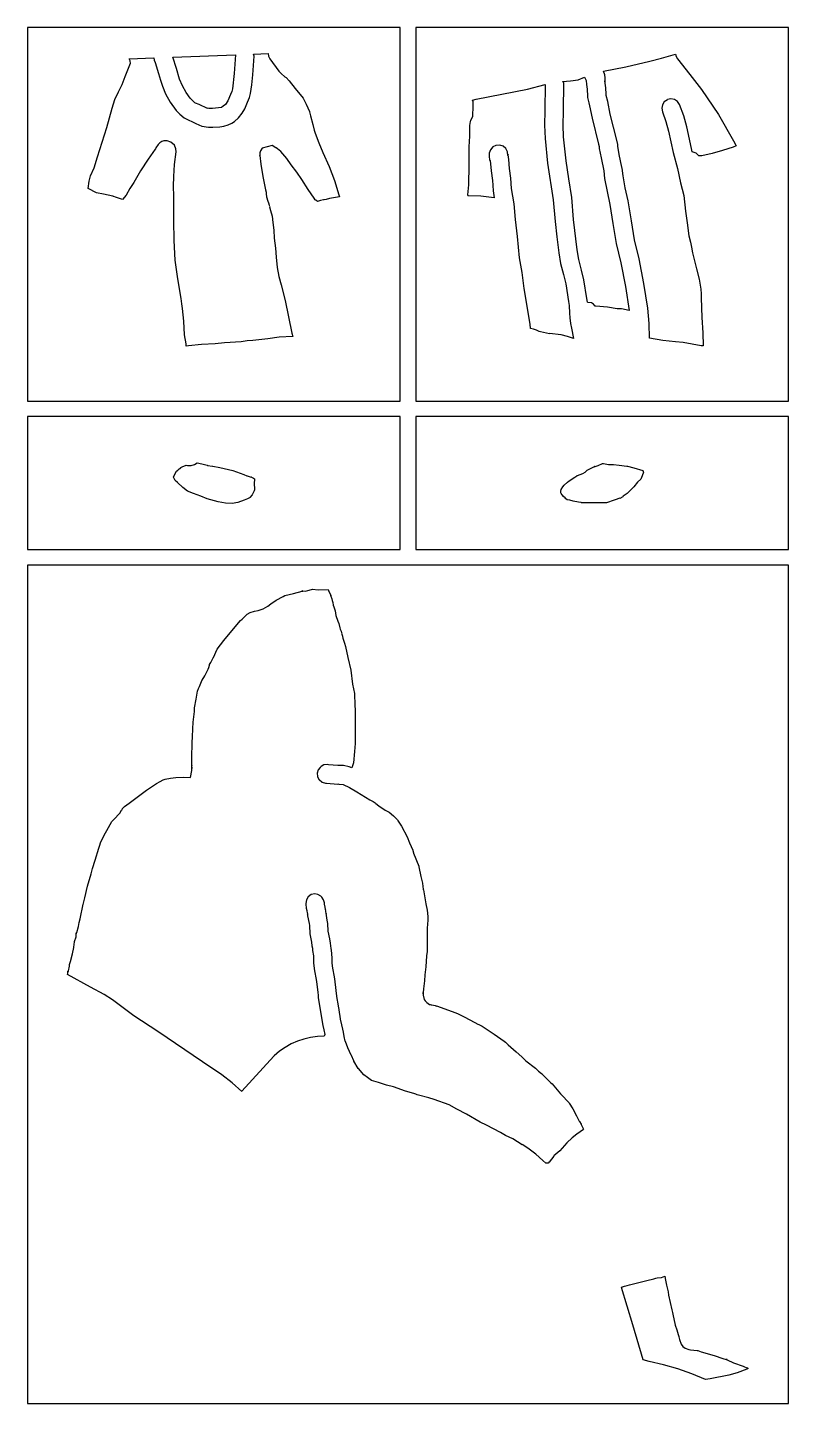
# Model space of a CAD drawing. Extents: x -186 to 210, y 0 to 2266.
# Drawn here: x 14 to 210, y 1911 to 2265.6 of the extents above; entities that cross this region are included whole.
import ezdxf

# ---------------------------------------------------------------- set-up
doc = ezdxf.new("R2010")
doc.units = 0

msp = doc.modelspace()

# ---------------------------------------------------------------- linework, layer by layer
at = {"layer": 'Calque_1'}
for p, q in [((110, 2265.55), (14.0001, 2265.55)), ((14.0001, 2265.55), (14.0001, 2169.29)), ((110, 2169.29), (110, 2265.55)), ((210, 2265.55), (114, 2265.55)), ((114, 2265.55), (114, 2169.29)), ((210, 2169.29), (210, 2265.55)), ((51.3952, 2257.91), (67.5865, 2258.5187)), ((67.5865, 2258.51), (67.2108, 2253.70049)), ((72.3683, 2258.21), (72.230899, 2258.692123)), ((72.2309, 2258.69), (75.94459, 2258.82925)), ((75.9446, 2258.83), (76.058306, 2258.130217)), ((177.330011, 2257.637605), (180.29829, 2258.48993)), ((180.298, 2258.49), (180.9244, 2258.695687)), ((180.925, 2258.69), (180.933996, 2258.690132)), ((180.934, 2258.69), (181.080891, 2258.045357)), ((39.1736, 2252.94), (40.5383, 2256.32531)), ((40.1647, 2257.48), (46.57049, 2257.720823)), ((40.426436, 2256.924444), (40.164701, 2257.48065)), ((40.5383, 2256.32), (40.426436, 2256.924444)), ((46.5704, 2257.72), (46.628122, 2257.118001)), ((46.628122, 2257.118001), (46.834499, 2256.54954)), ((46.8345, 2256.55), (47.770899, 2253.72793)), ((52.4127, 2254.97), (51.3952, 2257.9011)), ((53.1806, 2252.25), (52.412701, 2254.97798)), ((71.9921, 2253.36), (72.3683, 2258.21036)), ((76.058306, 2258.130217), (76.371502, 2257.49417)), ((76.3715, 2257.49), (78.7486, 2254.26902)), ((162.328, 2254.29), (168.06609, 2255.46152)), ((168.066, 2255.46), (174.32399, 2256.91674)), ((174.324, 2256.92), (177.330011, 2257.637605)), ((181.080891, 2258.045357), (181.3981, 2257.46525)), ((181.398, 2257.47), (184.559761, 2253.485359)), ((38.362612, 2250.845629), (39.1736, 2252.93549)), ((47.7709, 2253.73), (48.214512, 2252.014833)), ((48.214512, 2252.014833), (48.732598, 2250.42583)), ((53.941703, 2250.515965), (53.1806, 2252.24165)), ((67.2108, 2253.7), (66.792701, 2249.76586)), ((71.792424, 2250.762509), (71.992098, 2253.35141)), ((78.7486, 2254.27), (79.291199, 2253.737712)), ((79.2912, 2253.74), (79.350199, 2253.697587)), ((79.3502, 2253.7), (80.295801, 2252.834443)), ((80.2958, 2252.83), (80.583698, 2252.666699)), ((80.5837, 2252.67), (81.412599, 2251.85609)), ((81.4126, 2251.85), (82.9443, 2249.86047)), ((151.782, 2251.64), (153.8314, 2251.78483)), ((152.134, 2251.31), (151.782102, 2251.636575)), ((152.053662, 2244.031885), (152.133998, 2251.3137)), ((153.8314, 2251.78483), (155.8598, 2252.100454)), ((155.86, 2252.1), (157.4997, 2252.796065)), ((157.499, 2252.79), (157.496883, 2252.790026)), ((157.497, 2252.79), (157.926, 2251.934233)), ((157.926, 2251.94), (158.013, 2250.85791)), ((162.690974, 2253.344402), (162.3278, 2254.29328)), ((162.766, 2252.62), (162.690974, 2253.344402)), ((162.981, 2249.99), (162.7128, 2251.79144)), ((162.713, 2251.79), (162.751938, 2251.66262)), ((162.751938, 2251.66262), (162.770251, 2251.77775)), ((162.770251, 2251.77775), (162.766001, 2252.620447)), ((184.559761, 2253.485359), (187.56709, 2249.60331)), ((36.51012, 2246.982188), (37.4683, 2248.98701)), ((37.4683, 2248.99), (38.362612, 2250.845629)), ((48.7326, 2250.43), (49.57377, 2248.466421)), ((49.57377, 2248.466421), (50.708161, 2246.309767)), ((54.8445, 2248.832514), (53.941703, 2250.515965)), ((55.903522, 2247.338218), (54.8445, 2248.832514)), ((66.2635, 2248.27), (65.579601, 2246.644926)), ((66.6366, 2249.04), (66.263501, 2248.266941)), ((66.7927, 2249.77), (66.636599, 2249.043429)), ((66.6366, 2249.04), (66.659592, 2249.069501)), ((66.6596, 2249.07), (66.636608, 2249.040499)), ((71.1829, 2247.48), (71.433, 2248.56315)), ((71.433, 2248.56), (71.792424, 2250.762509)), ((82.9443, 2249.86), (84.9963, 2247.36091)), ((129.537, 2247.05), (142.8147, 2249.68652)), ((142.814, 2249.69), (147.3316, 2250.84808)), ((147.331, 2250.85), (147.211362, 2244.127612)), ((147.332, 2250.85), (147.33, 2250.85)), ((158.013, 2250.85), (158.186598, 2249.7007)), ((158.187, 2249.71), (158.160992, 2248.997901)), ((158.161, 2248.99), (158.204, 2248.565741)), ((158.204, 2248.57), (158.204, 2248.346242)), ((158.204, 2248.35), (158.276001, 2247.521114)), ((162.981, 2249.51), (162.981, 2249.987466)), ((163.043, 2248.93), (162.981, 2249.508273)), ((163.039, 2248.04), (163.037942, 2248.056404)), ((163.038, 2248.06), (163.050991, 2248.256876)), ((163.458, 2246.47), (163.039401, 2248.03787)), ((163.061, 2248.53), (163.043008, 2248.925843)), ((163.051, 2248.25), (163.061001, 2248.531119)), ((187.567, 2249.6), (191.93512, 2243.107683)), ((34.4369, 2239.8), (35.759363, 2244.749155)), ((35.759363, 2244.749155), (36.51012, 2246.982188)), ((50.708161, 2246.309767), (52.256869, 2244.175498)), ((52.256869, 2244.175498), (53.224434, 2243.184088)), ((57.1333, 2246.18), (55.903522, 2247.338218)), ((57.2894, 2246.08), (57.133301, 2246.183346)), ((58.2496, 2245.71), (57.289402, 2246.08465)), ((60.3755, 2244.71), (58.2496, 2245.709939)), ((60.391659, 2244.734552), (60.3755, 2244.710637)), ((60.687775, 2244.72173), (60.391659, 2244.734552)), ((61.6473, 2244.69), (60.687775, 2244.72173)), ((63.9903, 2244.96), (61.6473, 2244.689755)), ((64.014281, 2245.021002), (63.9903, 2244.958476)), ((64.361475, 2245.272314), (64.014281, 2245.021002)), ((65.0166, 2245.73), (64.361475, 2245.272314)), ((65.579601, 2246.644926), (65.0166, 2245.72699)), ((69.323542, 2243.444523), (69.954513, 2244.573817)), ((69.954513, 2244.573817), (70.6573, 2246.34918)), ((70.6573, 2246.35), (71.182899, 2247.4812)), ((84.9963, 2247.37), (85.811975, 2245.819685)), ((85.811975, 2245.819685), (86.5978, 2243.94852)), ((128.799, 2246.38), (128.644399, 2246.828018)), ((128.645, 2246.83), (129.536999, 2247.053255)), ((128.741, 2243.35), (128.799999, 2244.65741)), ((128.807746, 2245.901683), (128.798942, 2246.38013)), ((128.8, 2244.65), (128.807746, 2245.901683)), ((147.211362, 2244.127612), (147.160408, 2240.353742)), ((158.276, 2247.52), (158.548988, 2246.173067)), ((158.548988, 2246.173067), (158.7871, 2245.40902)), ((158.787, 2245.41), (159.405497, 2242.17815)), ((164.08, 2243.23), (163.457899, 2246.47371)), ((177.522999, 2245.639666), (177.354801, 2244.735129)), ((177.354801, 2244.735129), (177.5536, 2243.80308)), ((178.018097, 2246.415139), (177.522999, 2245.639666)), ((178.8, 2246.96), (178.018097, 2246.415139)), ((179.732154, 2247.165235), (178.8001, 2246.96645)), ((180.63669, 2246.997026), (179.732154, 2247.165235)), ((181.412156, 2246.501916), (180.63669, 2246.997026)), ((181.957, 2245.72), (181.412156, 2246.501916)), ((183.027875, 2242.814747), (181.9567, 2245.7116)), ((53.224434, 2243.184088), (54.34099, 2242.27907)), ((54.341, 2242.28), (55.6825, 2241.559646)), ((55.6825, 2241.56), (56.170899, 2241.380666)), ((56.1709, 2241.38), (57.324675, 2240.786289)), ((57.324675, 2240.786289), (58.9397, 2240.12789)), ((65.6638, 2240.46), (66.618573, 2240.892844)), ((66.618573, 2240.892844), (67.331912, 2241.354978)), ((67.331912, 2241.354978), (68.3629, 2242.29242)), ((68.3629, 2242.29), (69.323542, 2243.444523)), ((86.5978, 2243.94), (86.667798, 2243.786542)), ((86.6685, 2243.79), (86.658499, 2243.828206)), ((86.658499, 2243.828206), (86.6685, 2243.79)), ((86.6678, 2243.79), (86.858501, 2242.818478)), ((86.8585, 2242.82), (87.507998, 2240.54107)), ((87.508, 2240.54), (87.808802, 2239.11734)), ((127.939, 2240.27), (128.067198, 2241.37588)), ((128.067, 2241.38), (128.2205, 2241.587221)), ((128.22, 2241.59), (128.7155, 2242.6965)), ((128.7155, 2242.6965), (128.7409, 2243.34802)), ((151.986582, 2240.351717), (152.053662, 2244.031885)), ((159.406, 2242.17), (161.0953, 2235.46242)), ((165.767, 2236.53), (164.0797, 2243.22932)), ((177.553, 2243.8), (178.438734, 2241.378904)), ((178.438734, 2241.378904), (179.128325, 2238.816035)), ((183.8106, 2239.938302), (183.027875, 2242.814747)), ((191.93512, 2243.107683), (195.86419, 2236.314)), ((32.066, 2232.27), (34.4369, 2239.80752)), ((58.9397, 2240.12), (60.62545, 2239.84237)), ((60.62545, 2239.84237), (61.722, 2239.882299)), ((61.722, 2239.89), (63.532061, 2239.974174)), ((63.532061, 2239.974174), (64.568372, 2240.140749)), ((64.568372, 2240.140749), (65.66379, 2240.462584)), ((87.8088, 2239.12), (88.118299, 2238.311276)), ((88.1183, 2238.31), (89.021575, 2235.813555)), ((127.743, 2234.83), (127.8856, 2237.53991)), ((127.886, 2237.54), (127.939001, 2240.27317)), ((147.160408, 2240.353742), (147.302999, 2236.9175)), ((152.085, 2237.36), (151.986582, 2240.351717)), ((152.704, 2231.2), (152.084402, 2237.35362)), ((179.128325, 2238.816035), (180.312, 2233.3443)), ((185, 2234.38), (183.8106, 2239.938302)), ((46.9069, 2234.18), (45.0424, 2231.62408)), ((46.9299, 2234.21), (46.906908, 2234.181108)), ((47.049126, 2234.570838), (46.929903, 2234.20953)), ((47.6476, 2235.41), (47.049126, 2234.570838)), ((48.091847, 2235.879769), (47.6476, 2235.4102)), ((48.56045, 2236.196349), (48.091847, 2235.879769)), ((49.142753, 2236.357304), (48.56045, 2236.196349)), ((49.9281, 2236.36), (49.142753, 2236.357304)), ((50.947975, 2236.015003), (49.9281, 2236.35241)), ((51.8345, 2235.23), (50.947975, 2236.015003)), ((52.226716, 2234.305432), (51.834501, 2235.23053)), ((51.8432, 2230.26), (52.2716, 2233.55435)), ((52.2716, 2233.55), (52.226716, 2234.305432)), ((74.00091, 2233.746992), (73.870608, 2233.247274)), ((74.44111, 2234.481316), (74.00091, 2233.746992)), ((76.9914, 2235.18), (74.44111, 2234.481316)), ((77.9174, 2234.53), (76.991399, 2235.181139)), ((78.0476, 2234.52), (77.680039, 2234.757007)), ((77.680039, 2234.757007), (77.743801, 2234.691556)), ((77.7438, 2234.69), (77.917401, 2234.529292)), ((78.422488, 2234.326453), (78.0476, 2234.525879)), ((79.2605, 2233.62), (78.422488, 2234.326453)), ((80.771613, 2231.768512), (79.2605, 2233.61662)), ((89.021575, 2235.813555), (90.1053, 2233.35785)), ((127.777188, 2230.049781), (127.743, 2234.82865)), ((133.239329, 2234.079033), (132.9366, 2233.17538)), ((133.844078, 2234.772391), (133.239329, 2234.079033)), ((134.664687, 2235.188398), (133.844078, 2234.772391)), ((135.615, 2235.26), (134.664687, 2235.188398)), ((136.5189, 2234.955191), (135.6154, 2235.25787)), ((137.212188, 2234.350579), (136.5189, 2234.955191)), ((137.628233, 2233.530144), (137.212188, 2234.350579)), ((137.7, 2232.58), (137.628233, 2233.530144)), ((147.303, 2236.92), (147.943799, 2230.58242)), ((161.095, 2235.47), (161.227299, 2234.894823)), ((161.227, 2234.89), (161.280001, 2234.42235)), ((161.28, 2234.42), (161.712598, 2231.93591)), ((166.026, 2235.4), (165.7671, 2236.5281)), ((166.036, 2235.37), (166.025999, 2235.398416)), ((166.047, 2235.32), (166.035993, 2235.370086)), ((166.057, 2234.94), (166.046999, 2235.322402)), ((166.429, 2232.81), (166.057002, 2234.94114)), ((185.22, 2233.55), (185.000401, 2234.386638)), ((186.18383, 2233.196155), (185.2196, 2233.55159)), ((193.018, 2233.89), (190.319526, 2233.129409)), ((195.74, 2234.7), (193.0172, 2233.895403)), ((196.55, 2235.03), (195.740802, 2234.697208)), ((195.864, 2236.32), (196.549699, 2235.03066)), ((31.1436, 2229.37), (32.066, 2232.27113)), ((45.0424, 2231.62), (43.109613, 2228.58579)), ((51.6433, 2227.14), (51.8432, 2230.25454)), ((73.8456, 2232.97), (73.845071, 2232.949892)), ((73.8451, 2232.95), (73.870103, 2232.576382)), ((73.8556, 2233.12), (73.845599, 2233.026999)), ((73.8456, 2233.02), (73.8456, 2232.967798)), ((73.8706, 2233.25), (73.855598, 2233.116174)), ((73.8561, 2232.68), (73.8561, 2232.615891)), ((73.8561, 2232.61), (73.868112, 2232.549014)), ((73.8701, 2232.58), (73.856104, 2232.68025)), ((73.8681, 2232.55), (74.129598, 2230.30776)), ((74.1296, 2230.31), (74.619499, 2227.1908)), ((81.9213, 2230.13), (80.771613, 2231.768512)), ((83.341875, 2228.293127), (81.9213, 2230.13107)), ((90.1053, 2233.36), (91.654, 2229.76487)), ((127.7, 2224.99), (127.777188, 2230.049781)), ((132.937, 2233.17), (132.892382, 2232.192865)), ((132.892382, 2232.192865), (132.978825, 2231.556871)), ((132.978825, 2231.556871), (133.098606, 2231.26804)), ((133.098606, 2231.26804), (133.154, 2231.33239)), ((133.154, 2231.33), (133.411711, 2228.613701)), ((137.758963, 2232.815873), (137.7003, 2232.5804)), ((137.830225, 2232.7396), (137.758963, 2232.815873)), ((137.951, 2231.52), (137.830225, 2232.7396)), ((138.176264, 2229.263865), (137.951203, 2231.51678)), ((147.943, 2230.58), (149.4049, 2221.18318)), ((153.436062, 2226.591156), (152.7049, 2231.20715)), ((161.713, 2231.94), (162.400199, 2228.64666)), ((167.116, 2229.53), (166.429201, 2232.8099)), ((180.312, 2233.35), (181.4029, 2229.19158)), ((186.911, 2232.47), (186.18383, 2233.196155)), ((187.663, 2232.51), (186.910603, 2232.466608)), ((190.319526, 2233.129409), (187.66381, 2232.50816)), ((29.883851, 2225.946416), (30.240801, 2227.32009)), ((30.2408, 2227.32), (31.1436, 2229.36327)), ((43.109613, 2228.58579), (41.3578, 2225.64881)), ((51.613863, 2224.704778), (51.6433, 2227.14829)), ((74.6195, 2227.19), (75.322799, 2223.74836)), ((84.6276, 2226.43), (83.341875, 2228.293127)), ((86.278225, 2223.796605), (84.6276, 2226.42605)), ((91.654, 2229.76), (93.032187, 2226.13936)), ((133.411711, 2228.613701), (133.747798, 2226.17785)), ((138.516, 2226.73), (138.176264, 2229.263865)), ((138.665, 2224.11), (138.515698, 2226.73204)), ((154.173, 2221.77), (153.436062, 2226.591156)), ((162.4, 2228.65), (162.646501, 2226.61552)), ((162.646, 2226.61), (163.271235, 2223.280422)), ((167.15, 2229.32), (167.115998, 2229.525158)), ((167.383, 2227.36), (167.1494, 2229.32059)), ((167.972838, 2224.236474), (167.3838, 2227.36006)), ((181.403, 2229.19), (182.221001, 2225.53494)), ((29.6274, 2224.05), (29.883851, 2225.946416)), ((31.7249, 2223), (29.6274, 2224.04955)), ((33.528793, 2222.594252), (31.72491, 2222.999504)), ((40.3637, 2224.09), (39.364526, 2222.36386)), ((41.3579, 2225.65), (40.3637, 2224.09401)), ((51.6853, 2222.13), (51.613863, 2224.704778)), ((75.3228, 2223.75), (75.4675, 2223.124208)), ((75.4675, 2223.13), (75.441126, 2222.716036)), ((87.8279, 2221.6), (86.278225, 2223.796605)), ((93.032187, 2226.13936), (94.2027, 2222.45452)), ((127.453, 2222.4), (127.699999, 2224.99728)), ((133.748, 2226.18), (133.903001, 2223.50266)), ((133.903, 2223.5), (134.213099, 2221.68874)), ((139.376, 2220.1), (138.664401, 2224.10544)), ((163.271235, 2223.280422), (163.9798, 2219.96958)), ((168.686, 2220.9), (167.972838, 2224.236474)), ((182.221, 2225.54), (183.006999, 2222.28904)), ((35.95, 2222.09), (33.528793, 2222.594252)), ((36.147898, 2222.040777), (35.949998, 2222.096303)), ((36.134, 2222.04), (36.147898, 2222.040777)), ((36.2678, 2221.99), (36.134, 2222.034397)), ((36.6931, 2221.85), (36.267801, 2221.992637)), ((37.9359, 2221.43), (36.6931, 2221.84857)), ((38.4909, 2221.25), (37.9359, 2221.436028)), ((39.364526, 2222.36386), (38.4909, 2221.24057)), ((51.7263, 2215.84), (51.6853, 2222.12644)), ((75.441126, 2222.716036), (75.544502, 2221.9099)), ((75.5445, 2221.9), (75.854961, 2220.851462)), ((75.854961, 2220.851462), (76.060199, 2220.36936)), ((76.0602, 2220.37), (76.252499, 2219.743679)), ((76.2525, 2219.75), (76.2985, 2219.395512)), ((76.2985, 2219.39), (76.5414, 2218.397814)), ((88.1152, 2221.14), (87.8279, 2221.60302)), ((88.230587, 2221.096188), (88.1152, 2221.139077)), ((88.6615, 2220.69), (88.230587, 2221.096188)), ((89.501639, 2220.9833), (88.6615, 2220.687989)), ((90.2205, 2221.12), (89.501639, 2220.9833)), ((90.413335, 2221.133473), (90.220499, 2221.122063)), ((90.3937, 2221.13), (90.413335, 2221.133473)), ((90.8882, 2221.22), (90.393702, 2221.126496)), ((91.7807, 2221.48), (90.888201, 2221.228329)), ((94.3655, 2221.9), (91.7807, 2221.471614)), ((94.2027, 2222.46), (94.365498, 2221.908609)), ((127.453, 2222.23), (127.453, 2222.397428)), ((127.617, 2222.22), (127.453202, 2222.226085)), ((130.79988, 2222.092096), (127.61701, 2222.218663)), ((134.213, 2221.69), (130.79988, 2222.092096)), ((139.716, 2216.11), (139.376, 2220.1025)), ((149.405, 2221.18), (149.884602, 2215.54727)), ((154.659, 2216.07), (154.172702, 2221.76682)), ((163.98, 2219.97), (164.784461, 2215.059306)), ((169.534826, 2215.771794), (168.6855, 2220.9071)), ((183.007, 2222.28), (183.447798, 2218.20169)), ((51.800551, 2210.708273), (51.726301, 2215.8442)), ((76.5414, 2218.4), (76.993998, 2216.95771)), ((76.994, 2216.96), (77.212601, 2215.34874)), ((77.0104, 2216.93), (77.000399, 2216.960983)), ((77.000399, 2216.960983), (77.0004, 2216.96)), ((77.0004, 2216.96), (77.010401, 2216.929017)), ((140.203, 2211.72), (139.716202, 2216.11303)), ((155.557, 2208.24), (154.658802, 2216.07258)), ((170.348, 2210.87), (169.534826, 2215.771794)), ((183.448, 2218.21), (183.915201, 2215.19677)), ((77.2126, 2215.35), (77.437398, 2213.38113)), ((77.4374, 2213.38), (77.5234, 2211.24265)), ((149.885, 2215.55), (150.296685, 2211.581124)), ((164.784461, 2215.059306), (165.6466, 2209.9133)), ((183.915, 2215.19), (184.330999, 2211.91888)), ((52.011, 2205.65), (51.800551, 2210.708273)), ((77.5234, 2211.24), (77.893901, 2208.69392)), ((77.8939, 2208.7), (78.046987, 2206.363584)), ((140.685, 2206.24), (140.2033, 2211.71975)), ((150.296685, 2211.581124), (150.809998, 2207.51072)), ((165.647, 2209.91), (166.8221, 2204.88967)), ((171.507, 2205.92), (170.3479, 2210.86543)), ((184.331, 2211.92), (184.7346, 2210.21003)), ((184.735, 2210.21), (185.064099, 2208.96874)), ((185.064, 2208.97), (185.2893, 2207.47913)), ((52.698625, 2200.813202), (52.011, 2205.64721)), ((78.046987, 2206.363584), (78.303199, 2203.71219)), ((141.412, 2202.4), (140.684899, 2206.23645)), ((150.81, 2207.51), (151.321149, 2204.735998)), ((156.010125, 2205.756578), (155.5571, 2208.23914)), ((156.697, 2203.04), (156.010125, 2205.756578)), ((172.752289, 2199.579974), (171.5074, 2205.9165)), ((185.289, 2207.48), (186.287999, 2203.36296)), ((78.3032, 2203.71), (78.750126, 2201.4146)), ((141.961, 2198.28), (141.412202, 2202.40067)), ((151.321149, 2204.735998), (152.0378, 2201.87573)), ((152.038, 2201.88), (152.6292, 2199.52458)), ((157.329, 2200.5), (156.697001, 2203.03217)), ((166.822, 2204.89), (168.018375, 2198.799745)), ((186.288, 2203.36), (186.956236, 2200.674084)), ((53.5763, 2195.73), (52.698625, 2200.813202)), ((78.750126, 2201.4146), (79.308812, 2199.249143)), ((79.308812, 2199.249143), (80.3853, 2195.22474)), ((143.457, 2189.11), (141.961, 2198.2774)), ((152.629, 2199.52), (153.329698, 2194.93785)), ((158.067, 2195.72), (157.328501, 2200.50575)), ((168.018375, 2198.799745), (168.9965, 2192.6515)), ((173.761, 2193.23), (172.752289, 2199.579974)), ((186.956236, 2200.674084), (187.4486, 2198.1474)), ((187.449, 2198.15), (187.460494, 2197.893024)), ((53.707, 2194.39), (53.576301, 2195.72479)), ((80.3853, 2195.22), (82.118, 2186.81899)), ((153.33, 2194.94), (153.5543, 2193.89511)), ((158.271, 2194.75), (158.067401, 2195.722025)), ((159.295, 2194.61), (158.2713, 2194.743853)), ((159.806344, 2194.240553), (159.294501, 2194.610397)), ((187.460494, 2197.893024), (187.495998, 2197.180039)), ((187.496, 2197.18), (187.528001, 2195.91857)), ((187.528, 2195.92), (187.682998, 2190.83038)), ((53.9514, 2193.18), (53.706999, 2194.39594)), ((54.2946, 2189.93), (53.951401, 2193.18252)), ((153.554, 2193.89), (153.595388, 2191.945239)), ((153.595388, 2191.945239), (153.643171, 2190.715012)), ((160.204, 2193.75), (159.806344, 2194.240553)), ((160.421, 2193.74), (160.203899, 2193.753494)), ((163.357964, 2193.457964), (160.42111, 2193.738201)), ((165.874, 2193.1), (163.357964, 2193.457964)), ((165.875, 2193.1), (165.874, 2193.1)), ((167.016, 2193.03), (165.875, 2193.097204)), ((168.996, 2192.66), (167.0153, 2193.038274)), ((174.113787, 2189.284298), (173.7613, 2193.23598)), ((54.4021, 2186.41), (54.2946, 2189.92398)), ((143.535, 2187.98), (143.456998, 2189.11533)), ((144.321, 2187.79), (143.535003, 2187.976531)), ((145.064, 2187.57), (144.3204, 2187.794287)), ((145.626, 2187.32), (145.064301, 2187.571671)), ((153.643171, 2190.715012), (153.826901, 2189.32748)), ((153.827, 2189.33), (154.105997, 2188.08358)), ((154.106, 2188.08), (154.665702, 2185.41867)), ((174.183, 2185.53), (174.113787, 2189.284298)), ((187.683, 2190.83), (187.904702, 2186.92843)), ((54.864, 2184.08), (54.402099, 2186.41423)), ((54.886, 2183.42), (54.863987, 2184.079896)), ((58.8305, 2183.92), (55.4591, 2183.521591)), ((62.3114, 2184.03), (58.8305, 2183.915277)), ((64.7692, 2184.28), (62.3114, 2184.030392)), ((69.0459, 2184.56), (64.7692, 2184.281473)), ((70.5812, 2184.85), (69.0459, 2184.556472)), ((72.0147, 2184.95), (70.5812, 2184.850305)), ((75.9153, 2185.36), (72.01471, 2184.950214)), ((78.8453, 2185.75), (75.9153, 2185.359846)), ((82.3314, 2185.94), (78.8453, 2185.757067)), ((82.118, 2186.82), (82.331399, 2185.935287)), ((145.795, 2187.22), (145.626, 2187.318187)), ((146.147, 2187.15), (145.795599, 2187.218712)), ((148.465, 2186.67), (146.1463, 2187.151091)), ((151.439, 2186.34), (148.46551, 2186.672792)), ((153.116, 2185.963864), (151.4383, 2186.332626)), ((154.665, 2185.42), (153.116, 2185.963864)), ((177.617901, 2184.942455), (174.18261, 2185.52634)), ((180.917, 2184.53), (177.617901, 2184.942455)), ((182.896, 2184.38), (180.9168, 2184.533987)), ((187.534, 2183.58), (182.89651, 2184.380469)), ((187.905, 2186.93), (188.007899, 2183.55297)), ((55.4591, 2183.52), (54.886003, 2183.418188)), ((188.008, 2183.55), (187.5341, 2183.576194)), ((14.0001, 2169.29), (110, 2169.29)), ((114, 2169.29), (210, 2169.29)), ((110, 2165.29), (14.0001, 2165.29)), ((14.0001, 2165.29), (14.0001, 2131.04)), ((110, 2131.04), (110, 2165.29)), ((210, 2165.29), (114, 2165.29)), ((114, 2165.29), (114, 2131.04)), ((210, 2131.04), (210, 2165.29)), ((53.0935, 2151.85), (53.4521, 2152.124399)), ((53.4521, 2152.13), (53.4941, 2152.15839)), ((53.4941, 2152.15), (53.97, 2152.445592)), ((53.97, 2152.45), (54.7106, 2152.740935)), ((54.7106, 2152.74), (54.890099, 2152.814635)), ((54.890099, 2152.814635), (54.846998, 2152.799399)), ((54.847, 2152.8), (55.210302, 2152.703904)), ((55.2103, 2152.7), (56.120862, 2152.667063)), ((56.120862, 2152.667063), (56.9781, 2152.975934)), ((56.9781, 2152.98), (57.702097, 2153.420822)), ((57.6909, 2153.42), (58.8697, 2153.137822)), ((57.7021, 2153.42), (57.6909, 2153.42)), ((58.8697, 2153.14), (60.2629, 2152.764848)), ((60.2629, 2152.76), (60.316899, 2152.745713)), ((60.3169, 2152.75), (60.369901, 2152.741004)), ((60.3699, 2152.74), (61.6819, 2152.506426)), ((61.6819, 2152.51), (61.7279, 2152.502063)), ((61.7279, 2152.5), (63.5542, 2152.187369)), ((63.5542, 2152.18), (66.85989, 2151.460149)), ((158.872, 2151.84), (160.0719, 2152.449282)), ((160.039, 2152.43), (159.990999, 2152.401584)), ((159.991, 2152.4), (160.9687, 2152.670801)), ((160.084, 2152.45), (160.039, 2152.423118)), ((160.072, 2152.45), (160.083986, 2152.456085)), ((160.968, 2152.67), (162.0734, 2153.198134)), ((162.074, 2153.2), (162.327201, 2153.241301)), ((162.074, 2153.2), (162.074, 2153.2)), ((162.327, 2153.24), (163.608, 2152.995578)), ((162.327, 2153.24), (162.328, 2153.24)), ((162.33, 2153.24), (162.327, 2153.24)), ((162.328, 2153.24), (162.328, 2153.24)), ((162.328, 2153.24), (162.33, 2153.24)), ((163.608, 2152.99), (164.8235, 2152.986031)), ((164.824, 2152.99), (164.964999, 2152.97095)), ((164.965, 2152.97), (166.4115, 2152.765901)), ((166.411, 2152.77), (168.3685, 2152.561218)), ((168.369, 2152.56), (168.536899, 2152.541479)), ((168.537, 2152.54), (168.537, 2152.54)), ((168.537, 2152.54), (168.548007, 2152.537354)), ((168.548, 2152.54), (170.199713, 2152.085595)), ((170.199713, 2152.085595), (172.4506, 2151.44031)), ((51.5767, 2149.66), (51.64076, 2149.729575)), ((52.0501, 2148.83), (51.576703, 2149.660949)), ((51.64076, 2149.729575), (51.975199, 2150.47854)), ((51.9752, 2150.48), (52.346198, 2151.248958)), ((52.633, 2148.31), (52.0501, 2148.832446)), ((52.3462, 2151.25), (52.675399, 2151.523394)), ((52.6754, 2151.52), (53.093499, 2151.846575)), ((66.8599, 2151.46), (69.7321, 2150.41045)), ((69.7321, 2150.42), (70.499499, 2150.079958)), ((70.4995, 2150.08), (70.532499, 2150.068623)), ((70.5325, 2150.06), (71.319499, 2149.787162)), ((71.3195, 2149.79), (71.338497, 2149.783121)), ((71.3385, 2149.78), (71.754001, 2149.670965)), ((71.754, 2149.68), (71.710488, 2149.685113)), ((71.710488, 2149.685113), (71.993299, 2149.565806)), ((71.9933, 2149.56), (72.004307, 2149.554973)), ((72.0043, 2149.56), (72.189799, 2149.480387)), ((72.1898, 2149.48), (72.4229, 2149.300692)), ((72.4229, 2149.24), (72.370902, 2147.96254)), ((72.4229, 2149.3), (72.4229, 2149.24)), ((152.267, 2147.63), (153.060699, 2148.433565)), ((153.061, 2148.43), (153.531299, 2148.723026)), ((153.531, 2148.72), (154.9722, 2149.682209)), ((154.972, 2149.68), (155.4733, 2150.048961)), ((155.473, 2150.05), (155.604699, 2150.147102)), ((155.605, 2150.15), (155.622013, 2150.167463)), ((155.622, 2150.17), (157.0028, 2150.669189)), ((157.003, 2150.67), (157.616401, 2151.018324)), ((157.616, 2151.02), (157.617, 2151.02)), ((157.617, 2151.02), (157.995198, 2151.299056)), ((157.995, 2151.29), (158.141301, 2151.480182)), ((158.141, 2151.48), (158.871199, 2151.832927)), ((158.871, 2151.84), (158.872, 2151.84)), ((171.137, 2148.37), (170.206901, 2147.20676)), ((171.931, 2149.17), (171.137203, 2148.375219)), ((172.135, 2149.62), (171.930898, 2149.172511)), ((172.587, 2150.75), (172.134301, 2149.61515)), ((172.451, 2151.44), (172.539998, 2151.175417)), ((172.54, 2151.17), (172.6646, 2150.922483)), ((172.664, 2150.92), (172.587001, 2150.747413)), ((54.030038, 2147.019532), (52.633, 2148.30829)), ((55.2251, 2146.08), (54.030038, 2147.019532)), ((56.7118, 2145.49), (55.2251, 2146.086344)), ((58.6011, 2144.78), (56.7118, 2145.48178)), ((71.871638, 2145.134143), (71.2324, 2144.42819)), ((72.3719, 2146.21), (71.871638, 2145.134143)), ((72.3709, 2147.97), (72.3709, 2147.91)), ((72.3709, 2147.91), (72.421898, 2146.76488)), ((72.4439, 2146.43), (72.371902, 2146.207274)), ((72.4219, 2146.77), (72.431901, 2146.755977)), ((72.4319, 2146.75), (72.443886, 2146.456445)), ((72.4439, 2146.46), (72.4439, 2146.43)), ((151.334, 2146.27), (151.433999, 2146.422955)), ((151.334, 2145.67), (151.334, 2146.270498)), ((151.455, 2145.53), (151.334101, 2145.671578)), ((151.434, 2146.42), (151.444001, 2146.425027)), ((151.444, 2146.43), (151.475999, 2146.482176)), ((151.739, 2145.17), (151.455798, 2145.529674)), ((151.476, 2146.48), (151.488991, 2146.500108)), ((151.489, 2146.5), (151.852299, 2147.188842)), ((152.092, 2144.72), (151.738501, 2145.170611)), ((151.853, 2147.19), (151.864986, 2147.227703)), ((151.865, 2147.23), (152.2671, 2147.626874)), ((167.939699, 2145.143199), (167.442784, 2144.777883)), ((168.43204, 2145.48884), (167.939699, 2145.143199)), ((168.538, 2145.54), (168.43204, 2145.48884)), ((169.352, 2146.36), (168.5376, 2145.538337)), ((170.207, 2147.21), (169.352701, 2146.361482)), ((60.2718, 2144.15), (58.6011, 2144.779919)), ((63.1368, 2143.36), (60.27181, 2144.150653)), ((65.013675, 2143.037198), (63.1368, 2143.362675)), ((66.6828, 2142.91), (65.013675, 2143.037198)), ((68.155375, 2143.147901), (66.6828, 2142.906323)), ((69.8201, 2143.76), (68.155375, 2143.147901)), ((70.6815, 2144.15), (69.820102, 2143.764503)), ((71.161214, 2144.410556), (70.681501, 2144.153008)), ((71.280549, 2144.475314), (71.161214, 2144.410556)), ((71.2324, 2144.43), (71.280549, 2144.475314)), ((152.526424, 2144.262126), (152.0922, 2144.717884)), ((152.991825, 2143.854006), (152.4244, 2144.296048)), ((152.425, 2144.29), (152.60264, 2144.17388)), ((152.60264, 2144.17388), (152.526424, 2144.262126)), ((153.707, 2143.74), (152.991825, 2143.854006)), ((154.527, 2143.53), (153.707401, 2143.737724)), ((155.923, 2143.3), (154.5267, 2143.532568)), ((156.599663, 2143.136752), (155.923401, 2143.294628)), ((156.682, 2143.09), (156.599663, 2143.136752)), ((157.316, 2143.11), (156.6824, 2143.091479)), ((158.944, 2143.11), (157.316, 2143.11)), ((162.203, 2143.11), (158.944, 2143.11)), ((163.112, 2143.1), (162.203501, 2143.112435)), ((163.639, 2143.25), (163.1119, 2143.097547)), ((163.899, 2143.32), (163.6391, 2143.247584)), ((164.307, 2143.49), (163.899201, 2143.317413)), ((165.318, 2143.89), (164.3067, 2143.49675)), ((166.559, 2144.25), (165.3183, 2143.891384)), ((167.323, 2144.67), (166.558702, 2144.246747)), ((167.442784, 2144.777883), (167.3231, 2144.667696)), ((14.0001, 2131.04), (110, 2131.04)), ((114, 2131.04), (210, 2131.04)), ((110, 2127.04), (14.0001, 2127.04)), ((14.0001, 2127.04), (14.0001, 1911.04)), ((210, 2127.04), (110, 2127.04)), ((210, 1911.04), (210, 2127.04)), ((82.4738, 2119.76), (84.7269, 2120.331526)), ((84.735975, 2120.378795), (84.6649, 2120.381696)), ((84.6649, 2120.38), (85.536698, 2120.36439)), ((84.7269, 2120.33), (84.9497, 2120.357913)), ((84.9497, 2120.36), (84.735975, 2120.378795)), ((85.5367, 2120.36), (86.2271, 2120.489196)), ((86.2271, 2120.49), (87.145399, 2120.747333)), ((87.1454, 2120.75), (87.419299, 2120.852843)), ((87.4157, 2120.85), (88.8786, 2120.63709)), ((87.4193, 2120.85), (87.415702, 2120.849894)), ((87.4162, 2120.86), (87.426201, 2120.857354)), ((87.4162, 2120.85), (87.4162, 2120.86)), ((87.426201, 2120.857354), (87.4162, 2120.854708)), ((87.4162, 2120.854708), (87.4162, 2120.85)), ((88.8786, 2120.64), (91.4454, 2120.723211)), ((91.4454, 2120.72), (91.638199, 2120.247137)), ((91.6382, 2120.25), (91.921299, 2119.628336)), ((74.716774, 2115.818554), (75.9166, 2116.44796)), ((75.9166, 2116.45), (76.699999, 2117.057721)), ((76.7, 2117.06), (78.055, 2117.9726)), ((78.055, 2117.97), (79.8807, 2118.950306)), ((79.8807, 2118.95), (80.3184, 2119.224399)), ((80.2468, 2119.2), (80.3148, 2119.225665)), ((80.3148, 2119.22), (80.2468, 2119.194335)), ((80.3184, 2119.22), (82.4738, 2119.752791)), ((91.9213, 2119.63), (92.088299, 2119.229527)), ((92.0883, 2119.23), (92.041587, 2119.268149)), ((92.041587, 2119.268149), (92.107139, 2119.07843)), ((92.107139, 2119.07843), (92.364702, 2118.356135)), ((92.3647, 2118.35), (92.472697, 2117.916957)), ((92.4727, 2117.92), (92.6154, 2117.418218)), ((92.6154, 2117.42), (92.753901, 2116.68311)), ((92.7539, 2116.68), (92.8701, 2116.267092)), ((68.8767, 2112.78), (69.282401, 2113.14277)), ((69.2824, 2113.14), (70.5826, 2114.42466)), ((70.5826, 2114.43), (71.324987, 2114.818788)), ((71.324987, 2114.818788), (72.4372, 2115.176203)), ((72.4372, 2115.17), (73.4382, 2115.370527)), ((73.4382, 2115.37), (74.716774, 2115.818554)), ((92.8701, 2116.27), (92.973999, 2116.053492)), ((92.974, 2116.05), (93.1978, 2115.256754)), ((93.1978, 2115.26), (93.4484, 2114.09986)), ((93.4484, 2114.1), (93.891299, 2112.63241)), ((64.5798, 2107.63), (66.1772, 2109.61334)), ((66.1772, 2109.62), (68.8767, 2112.78208)), ((93.8913, 2112.63), (94.176999, 2111.96079)), ((94.177, 2111.96), (94.4013, 2110.86394)), ((94.4013, 2110.87), (94.511901, 2110.548055)), ((94.5119, 2110.54), (94.784698, 2109.982418)), ((94.7847, 2109.99), (94.8917, 2109.553835)), ((94.8917, 2109.55), (95.146499, 2108.73146)), ((62.8606, 2105.37), (64.5798, 2107.63599)), ((95.1465, 2108.73), (95.135926, 2108.69272)), ((95.135926, 2108.69272), (95.250902, 2108.173952)), ((95.2509, 2108.18), (95.685999, 2106.94702)), ((95.686, 2106.94), (95.9294, 2106.060473)), ((95.9294, 2106.06), (96.529898, 2103.22399)), ((61.2193, 2101.92), (61.904599, 2103.28893)), ((61.9046, 2103.28), (62.860599, 2105.36153)), ((96.5299, 2103.23), (97.298799, 2100.00849)), ((59.673275, 2098.549939), (60.5553, 2100.26154)), ((60.5553, 2100.27), (60.7175, 2100.691163)), ((60.7175, 2100.69), (60.874099, 2101.25171)), ((60.8741, 2101.4), (61.219301, 2101.911069)), ((60.8741, 2101.25), (60.8741, 2101.4)), ((97.2988, 2100.01), (97.7473, 2096.36167)), ((57.7808, 2094.59), (57.999901, 2095.237488)), ((57.9999, 2095.24), (58.048237, 2095.292996)), ((58.048237, 2095.292996), (58.299598, 2095.792952)), ((58.2996, 2095.79), (58.965698, 2097.44208)), ((58.9657, 2097.44), (59.673275, 2098.549939)), ((97.7473, 2096.36), (98.1866, 2093.92605)), ((57.0434, 2090.23), (57.451099, 2092.53269)), ((57.4511, 2092.53), (57.7808, 2094.59396)), ((98.1866, 2093.92), (98.292499, 2090.98424)), ((56.6559, 2086.62), (56.992399, 2089.36608)), ((56.9924, 2089.37), (57.043401, 2090.230424)), ((98.2925, 2090.99), (98.396899, 2089.65058)), ((98.3969, 2089.65), (98.381898, 2085.16034)), ((56.5252, 2082.85), (56.655899, 2086.62237)), ((98.3819, 2085.16), (98.358908, 2081.08481)), ((56.3326, 2077.44), (56.382601, 2081.24804)), ((56.3826, 2081.25), (56.5252, 2082.85094)), ((98.3589, 2081.08), (98.182701, 2079.00157)), ((56.3146, 2075.47), (56.332592, 2077.44146)), ((98.1827, 2079.01), (97.925898, 2076.08099)), ((55.9661, 2072.34), (56.2886, 2074.12231)), ((56.3116, 2074.77), (56.283599, 2074.96894)), ((56.2836, 2074.97), (56.304608, 2074.973969)), ((56.2886, 2074.13), (56.324599, 2074.384238)), ((56.3046, 2074.98), (56.314601, 2074.90462)), ((56.3216, 2074.66), (56.311599, 2074.610391)), ((56.3116, 2074.61), (56.3116, 2074.77)), ((56.3225, 2074.82), (56.312499, 2074.7497)), ((56.3125, 2074.75), (56.322501, 2074.679198)), ((56.3246, 2075.36), (56.314599, 2075.46541)), ((56.3146, 2074.9), (56.324601, 2075.379028)), ((56.3216, 2074.69), (56.3216, 2074.654308)), ((56.3346, 2074.6), (56.321609, 2074.693504)), ((56.3225, 2074.72), (56.3225, 2074.835782)), ((56.3225, 2074.83), (56.3225, 2074.83)), ((56.3225, 2074.83), (56.3225, 2074.82)), ((56.3225, 2074.68), (56.3225, 2074.74)), ((56.3225, 2074.74), (56.3225, 2074.71)), ((56.3225, 2074.71), (56.3225, 2074.72)), ((56.3246, 2075.38), (56.3246, 2075.36)), ((56.3246, 2074.38), (56.340101, 2074.589593)), ((56.3346, 2074.57), (56.3346, 2074.6)), ((56.340101, 2074.589593), (56.334601, 2074.568621)), ((88.836134, 2074.262766), (88.586903, 2073.47411)), ((89.3383, 2074.92), (88.836134, 2074.262766)), ((89.6241, 2075.16), (89.3383, 2074.919203)), ((90.359101, 2075.546477), (89.6241, 2075.15925)), ((91.1821, 2075.66), (90.359101, 2075.546477)), ((91.5619, 2075.62), (91.182102, 2075.654105)), ((93.937, 2075.45), (91.5619, 2075.625683)), ((94.2527, 2075.43), (93.937002, 2075.446933)), ((95.3902, 2075.394217), (94.2527, 2075.429513)), ((96.8727, 2075.09), (95.3902, 2075.394217)), ((97.5223, 2074.83), (96.872701, 2075.093551)), ((97.9259, 2076.08), (97.522302, 2074.83045)), ((44.6593, 2069.06), (47.1966, 2070.76013)), ((47.1966, 2070.76), (48.184412, 2071.297898)), ((48.184412, 2071.297898), (48.9242, 2071.702603)), ((48.9242, 2071.7), (49.479697, 2071.857586)), ((49.4797, 2071.86), (50.822912, 2072.164737)), ((50.822912, 2072.164737), (52.2253, 2072.324079)), ((52.2253, 2072.32), (54.229007, 2072.387158)), ((54.229007, 2072.387158), (55.96609, 2072.341167)), ((88.5869, 2073.47), (88.5869, 2073.47)), ((88.5869, 2073.47), (88.5869, 2073.47)), ((88.5869, 2073.47), (88.5869, 2073.47)), ((88.5869, 2073.47), (88.5869, 2073.47)), ((88.5869, 2073.47), (88.5869, 2073.47)), ((88.5869, 2073.47), (88.5869, 2073.47)), ((88.5869, 2073.47), (88.5869, 2073.47)), ((88.5869, 2073.47), (88.5869, 2073.47)), ((88.5869, 2073.47), (88.5869, 2073.47)), ((88.5869, 2073.47), (88.5869, 2073.47)), ((88.5869, 2073.47), (88.5869, 2073.47)), ((88.5869, 2073.47), (88.5869, 2073.47)), ((88.5869, 2073.47), (88.5869, 2073.47)), ((88.5869, 2073.47), (88.5869, 2073.47)), ((88.5869, 2073.47), (88.5869, 2073.47)), ((88.5869, 2073.47), (88.5869, 2073.47)), ((88.5869, 2073.47), (88.5869, 2073.47)), ((88.5869, 2073.47), (88.5869, 2073.47)), ((88.5869, 2073.47), (88.5869, 2073.47)), ((88.5869, 2073.47), (88.5869, 2073.47)), ((88.5869, 2073.46), (88.688198, 2072.552031)), ((88.6882, 2072.55), (88.703202, 2072.508699)), ((88.7032, 2072.51), (89.125898, 2071.743133)), ((89.1259, 2071.74), (89.174901, 2071.685205)), ((89.1749, 2071.69), (89.8359, 2071.161866)), ((89.8359, 2071.16), (89.924898, 2071.114492)), ((89.9249, 2071.11), (90.7238, 2070.879522)), ((90.7238, 2070.88), (90.773798, 2070.865448)), ((90.7738, 2070.87), (91.019801, 2070.853067)), ((91.0198, 2070.85), (93.9276, 2070.642779)), ((93.9276, 2070.65), (94.202499, 2070.630421)), ((94.2025, 2070.63), (95.3301, 2070.544698)), ((95.3301, 2070.54), (96.948299, 2069.765279)), ((40.146, 2065.75), (44.65939, 2069.06144)), ((96.948299, 2069.765279), (98.8524, 2068.63468)), ((98.8524, 2068.64), (102.20979, 2066.60964)), ((37.7503, 2063.17), (38.224099, 2063.871753)), ((38.2241, 2063.87), (38.351499, 2063.99697)), ((38.351499, 2063.99697), (38.503198, 2064.302038)), ((38.5032, 2064.31), (38.973401, 2064.845357)), ((38.9734, 2064.84), (40.146, 2065.744318)), ((102.21, 2066.6), (103.0006, 2066.108564)), ((103, 2066.11), (103.562099, 2065.752366)), ((103.562099, 2065.752366), (103.746198, 2065.638196)), ((103.747, 2065.64), (104.514899, 2065.060722)), ((104.514, 2065.06), (106.1511, 2063.93602)), ((106.152, 2063.94), (107.112201, 2063.371041)), ((107.112, 2063.37), (108.289074, 2062.413658)), ((34.8497, 2059.44), (35.6915, 2060.97376)), ((35.6915, 2060.97), (36.251098, 2061.484191)), ((36.2511, 2061.48), (37.7503, 2063.16878)), ((108.289074, 2062.413658), (109.2902, 2061.37322)), ((109.29, 2061.37), (110.307, 2059.74427)), ((110.307, 2059.75), (111.7937, 2057.02149)), ((32.81, 2055.52), (33.664287, 2057.333025)), ((33.664287, 2057.333025), (34.8497, 2059.43654)), ((111.794, 2057.02), (112.424398, 2055.47695)), ((31.4488, 2051.03), (32.3459, 2054.08202)), ((32.3459, 2054.08), (32.643098, 2054.885629)), ((32.6431, 2054.89), (32.810002, 2055.523041)), ((112.424, 2055.48), (113.245199, 2053.56537)), ((113.245, 2053.56), (113.242026, 2053.484825)), ((113.242026, 2053.484825), (113.4072, 2052.889785)), ((113.407, 2052.89), (113.433008, 2052.825389)), ((113.433, 2052.83), (114.7575, 2049.50255)), ((30.777, 2048.89), (31.448797, 2051.0263)), ((114.758, 2049.5), (114.826, 2049.329476)), ((114.826, 2049.33), (115.333999, 2046.79839)), ((29.4149, 2044.3), (30.4179, 2047.48791)), ((30.4179, 2047.48), (30.777, 2048.88922)), ((115.334, 2046.8), (115.7619, 2045.07762)), ((28.7291, 2041.32), (29.414899, 2044.29706)), ((87.081195, 2042.137765), (86.3201, 2041.592949)), ((87.9928, 2042.35), (87.081195, 2042.137765)), ((88.803925, 2042.190198), (87.9928, 2042.344648)), ((89.5147, 2041.77), (88.803925, 2042.190198)), ((115.762, 2045.07), (115.769625, 2044.950035)), ((115.769625, 2044.950035), (115.831998, 2044.417856)), ((115.832, 2044.42), (115.9405, 2043.420061)), ((115.94, 2043.42), (115.952991, 2043.351288)), ((115.953, 2043.35), (116.632999, 2039.81067)), ((27.5395, 2035.9), (28.315199, 2039.64811)), ((28.3152, 2039.64), (28.729098, 2041.31431)), ((85.6839, 2039.86), (85.6624, 2039.588148)), ((85.6624, 2039.588148), (85.763899, 2038.73087)), ((85.6839, 2039.88), (85.6839, 2039.87)), ((85.6839, 2039.87), (85.6839, 2039.86)), ((85.8322, 2040.78), (85.683901, 2039.881344)), ((85.7639, 2038.73), (85.7639, 2038.705129)), ((85.7639, 2038.71), (85.7639, 2038.69)), ((85.7639, 2038.69), (85.9339, 2038.084872)), ((85.8322, 2040.8), (85.8322, 2040.78)), ((86.3201, 2041.58), (85.832201, 2040.796067)), ((86.3201, 2041.59), (86.3201, 2041.58)), ((89.7968, 2041.51), (89.514699, 2041.774583)), ((90.262323, 2040.819476), (89.796803, 2041.50156)), ((90.4691, 2040.02), (90.262323, 2040.819476)), ((90.4691, 2039.95), (90.4691, 2040.021305)), ((90.5341, 2039.65), (90.4691, 2039.950751)), ((90.6881, 2038.91), (90.534099, 2039.64898)), ((90.7501, 2038.42), (90.6881, 2038.910934)), ((90.6881, 2038.91), (90.6881, 2038.91)), ((90.7395, 2038.42), (90.691499, 2038.596741)), ((90.6915, 2038.6), (90.739501, 2038.423259)), ((116.633, 2039.81), (116.957036, 2038.108448)), ((27.1018, 2033.9), (27.292998, 2034.99656)), ((27.293, 2035), (27.539501, 2035.897095)), ((85.9339, 2038.08), (85.943901, 2038.053092)), ((85.9439, 2038.06), (85.970901, 2037.848148)), ((85.9709, 2037.85), (86.098101, 2037.228838)), ((86.1033, 2037.13), (86.077292, 2037.223477)), ((86.0773, 2037.23), (86.103308, 2037.136523)), ((86.0981, 2037.22), (86.146101, 2036.68205)), ((86.1461, 2036.69), (86.1461, 2036.673596)), ((86.1461, 2036.67), (86.504697, 2034.68407)), ((90.8617, 2037.84), (90.750099, 2038.423935)), ((90.922326, 2037.266903), (90.861702, 2037.837973)), ((90.8907, 2037.33), (90.922326, 2037.266903)), ((91.2137, 2035.56), (90.8907, 2037.32424)), ((91.3723, 2034.74), (91.213701, 2035.563726)), ((116.957036, 2038.108448), (117.134297, 2036.5234)), ((117.149, 2035.6), (116.9697, 2033.51691)), ((117.135, 2036.52), (117.132999, 2035.969931)), ((117.132999, 2035.969931), (117.139498, 2035.610095)), ((117.135, 2036.53), (117.135, 2036.52)), ((117.139498, 2035.610095), (117.148996, 2035.591393)), ((26.5186, 2031.29), (26.570598, 2032.022763)), ((26.546076, 2032.134779), (26.564201, 2032.305799)), ((26.5542, 2032.05), (26.546076, 2032.134779)), ((26.5642, 2032.03), (26.554199, 2032.055929)), ((26.5642, 2032.31), (26.5642, 2032.028351)), ((26.5706, 2032.03), (26.6884, 2032.371603)), ((26.6884, 2032.37), (27.1018, 2033.90323)), ((86.5047, 2034.68), (86.608602, 2034.190125)), ((86.6086, 2034.19), (86.708599, 2032.08522)), ((86.7086, 2032.09), (86.7086, 2032.051794)), ((86.7086, 2032.05), (86.719607, 2031.995708)), ((86.7196, 2032), (87.1252, 2029.93604)), ((91.4543, 2032.72), (91.3723, 2034.73485)), ((91.8486, 2030.75), (91.4543, 2032.72403)), ((116.979, 2032.03), (116.900001, 2030.11953)), ((116.969, 2033.51), (116.930688, 2032.449282)), ((116.930688, 2032.449282), (116.979001, 2032.03672)), ((116.979, 2032.04), (116.979, 2032.03)), ((25.5575, 2026.92), (25.908399, 2028.56383)), ((25.9084, 2028.57), (26.0929, 2029.96269)), ((26.0929, 2029.96), (26.102901, 2029.999793)), ((26.097, 2030), (26.097, 2030)), ((26.1029, 2030), (26.1279, 2030.0372)), ((26.1279, 2030.03), (26.5186, 2031.28986)), ((87.1252, 2029.93), (87.1252, 2029.92)), ((87.1252, 2029.92), (87.263201, 2028.9175)), ((87.2632, 2028.92), (87.381498, 2028.336568)), ((87.3815, 2028.33), (87.362502, 2028.299798)), ((87.362502, 2028.299798), (87.406503, 2027.740879)), ((87.3815, 2028.34), (87.3815, 2028.33)), ((91.9985, 2029.68), (91.848601, 2030.75333)), ((92.1421, 2028.92), (91.9985, 2029.679115)), ((92.187847, 2028.33433), (92.142099, 2028.907694)), ((92.1421, 2028.91), (92.1421, 2028.92)), ((92.1691, 2028.3), (92.187847, 2028.33433)), ((92.4192, 2027.1), (92.1691, 2028.30872)), ((116.9, 2030.12), (116.953999, 2028.23432)), ((116.9, 2030.12), (116.9, 2030.12)), ((116.954, 2028.23), (116.905002, 2027.431594)), ((24.7922, 2024.11), (25.0795, 2024.915655)), ((25.0795, 2024.92), (25.557499, 2026.92451)), ((87.4065, 2027.74), (87.4065, 2027.72)), ((87.4065, 2027.72), (87.6732, 2026.37436)), ((87.6732, 2026.36), (87.645199, 2024.58698)), ((87.6452, 2024.58), (87.6452, 2024.56)), ((87.6452, 2024.56), (87.794502, 2023.09188)), ((87.6732, 2026.38), (87.6732, 2026.36)), ((92.499824, 2025.580646), (92.419199, 2027.09244)), ((92.4462, 2024.69), (92.499824, 2025.580646)), ((92.5553, 2023.74), (92.446202, 2024.691864)), ((116.758, 2026.37), (116.608101, 2023.53917)), ((116.848205, 2026.947836), (116.757599, 2026.368681)), ((116.877, 2026.98), (116.848205, 2026.947836)), ((116.905, 2027.44), (116.876999, 2026.98886)), ((24.3388, 2021.57), (24.3918, 2021.92089)), ((30.1999, 2018.34), (24.33881, 2021.57545)), ((24.3918, 2021.92), (24.4168, 2022.443477)), ((24.4168, 2022.45), (24.4168, 2022.302204)), ((24.4168, 2022.3), (24.445439, 2022.268845)), ((24.445439, 2022.268845), (24.548037, 2022.49218)), ((24.548037, 2022.49218), (24.7692, 2023.72576)), ((24.7692, 2023.72), (24.7922, 2024.107561)), ((87.7945, 2023.1), (87.7945, 2023.08)), ((87.7945, 2023.08), (87.808496, 2023.003483)), ((87.8085, 2023.01), (88.4281, 2019.78643)), ((93.194, 2020.43), (92.555299, 2023.74247)), ((116.373, 2021.5), (116.279999, 2019.90631)), ((116.608, 2023.54), (116.373402, 2021.49361)), ((33.7155, 2016.43), (30.1999, 2018.33426)), ((88.4281, 2019.78), (88.440086, 2019.717506)), ((88.4401, 2019.72), (88.732599, 2016.91656)), ((93.5051, 2017.48), (93.194001, 2020.43227)), ((93.6157, 2016.7), (93.505102, 2017.473085)), ((115.987, 2017.89), (115.936999, 2016.969622)), ((116.28, 2019.9), (115.986501, 2017.88618)), ((35.9075, 2015.011901), (33.71551, 2016.43058)), ((37.575634, 2013.762941), (35.9075, 2015.011901)), ((41.3987, 2010.88), (37.575634, 2013.762941)), ((88.7326, 2016.92), (88.831602, 2016.254415)), ((88.8316, 2016.25), (88.859598, 2015.576663)), ((88.8596, 2015.58), (88.8596, 2015.57)), ((88.8596, 2015.57), (89.383101, 2012.52626)), ((93.6407, 2016.06), (93.615697, 2016.705953)), ((93.6727, 2015.86), (93.640699, 2016.054812)), ((94.0928, 2013.48), (93.6727, 2015.86331)), ((115.92, 2016.21), (115.92, 2016.21)), ((115.92, 2016.21), (115.92, 2016.2)), ((115.92, 2016.2), (116.137101, 2015.14476)), ((115.937, 2016.97), (115.920014, 2016.213981)), ((115.944, 2016.62), (115.933999, 2016.963138)), ((115.934, 2016.97), (115.944001, 2016.626862)), ((116.137, 2015.14), (116.416498, 2014.8098)), ((116.417, 2014.81), (116.841301, 2014.333036)), ((116.841, 2014.34), (116.851001, 2014.336031)), ((116.851, 2014.33), (117.514612, 2013.846845)), ((117.514612, 2013.846845), (117.707299, 2013.833907)), ((117.707, 2013.84), (117.717001, 2013.83709)), ((117.717, 2013.83), (117.928299, 2013.768511)), ((117.928, 2013.77), (118.1683, 2013.71629)), ((118.169, 2013.72), (118.6057, 2013.638905)), ((118.605, 2013.64), (118.9812, 2013.575892)), ((47.5895, 2006.88), (41.39861, 2010.87716)), ((89.3831, 2012.53), (89.3831, 2012.51)), ((89.3831, 2012.51), (89.393101, 2012.460893)), ((89.3931, 2012.46), (90.033399, 2008.42045)), ((94.1338, 2013.26), (94.0928, 2013.483758)), ((94.1608, 2013.07), (94.133802, 2013.252404)), ((94.722, 2009.5), (94.160798, 2013.0719)), ((118.982, 2013.57), (119.321, 2013.448054)), ((119.321, 2013.45), (123.3388, 2012.05731)), ((123.338, 2012.06), (124.7907, 2011.540676)), ((124.791, 2011.54), (126.4849, 2010.641847)), ((126.485, 2010.64), (129.1887, 2009.17342)), ((59.0342, 1999.07), (47.5895, 2006.88139)), ((90.0334, 2008.42), (90.0334, 2008.41)), ((90.0334, 2008.41), (90.288201, 2007.33979)), ((90.0334, 2008.41), (90.0334, 2008.41)), ((90.2882, 2007.34), (90.585298, 2006.08942)), ((94.743, 2009.38), (94.721992, 2009.503507)), ((95.3812, 2006.68), (94.743002, 2009.37853)), ((95.5352, 2005.61), (95.381199, 2006.67868)), ((129.189, 2009.18), (129.964199, 2008.787279)), ((129.964, 2008.78), (130.209398, 2008.663213)), ((130.209, 2008.67), (130.392001, 2008.604886)), ((130.392, 2008.6), (131.073598, 2008.220191)), ((131.074, 2008.22), (134.2071, 2006.18033)), ((81.905689, 2003.659697), (80.356806, 2002.79749)), ((83.525432, 2004.367857), (81.905689, 2003.659697)), ((85.201641, 2004.922969), (83.525432, 2004.367857)), ((86.919918, 2005.326031), (85.201641, 2004.922969)), ((88.66587, 2005.578041), (86.919918, 2005.326031)), ((90.4251, 2005.68), (88.66587, 2005.578041)), ((90.5853, 2006.09), (90.4251, 2005.684871)), ((95.8546, 2004.35), (95.535201, 2005.61296)), ((95.8646, 2004.32), (95.854599, 2004.347887)), ((96.504063, 2002.680985), (95.8646, 2004.3162)), ((134.207, 2006.18), (136.811, 2004.36409)), ((136.811, 2004.37), (137.076099, 2004.152963)), ((137.076, 2004.15), (137.794301, 2003.437901)), ((137.794, 2003.44), (139.8807, 2001.6334)), ((77.4187, 2000.5), (69.22481, 1991.46801)), ((77.5292, 2000.61), (77.418702, 2000.496811)), ((78.893177, 2001.780237), (77.5292, 2000.60694)), ((80.356806, 2002.79749), (78.893177, 2001.780237)), ((97.4004, 2000.78), (96.504063, 2002.680985)), ((97.4314, 2000.72), (97.400399, 2000.785617)), ((98.0396, 1999.3), (97.4314, 2000.72213)), ((139.881, 2001.63), (141.2995, 2000.31844)), ((141.3, 2000.32), (142.257097, 1999.398616)), ((64.050154, 1995.675966), (59.0342, 1999.06832)), ((98.0626, 1999.25), (98.039608, 1999.292889)), ((99.1659, 1997.38), (98.0626, 1999.24862)), ((99.2149, 1997.32), (99.165902, 1997.387707)), ((100.581, 1995.74), (99.2152, 1997.31975)), ((142.257, 1999.4), (142.3836, 1999.300305)), ((142.383, 1999.3), (144.7978, 1997.40141)), ((144.798, 1997.4), (144.912202, 1997.310095)), ((144.912, 1997.31), (145.118698, 1997.145165)), ((145.119, 1997.14), (145.194001, 1997.052688)), ((145.194, 1997.06), (145.626498, 1996.675534)), ((145.627, 1996.67), (146.3593, 1996.062808)), ((146.359, 1996.06), (146.444, 1995.998987)), ((146.444, 1996), (146.529, 1995.925599)), ((146.529, 1995.93), (146.571, 1995.892297)), ((66.721411, 1993.679147), (64.050154, 1995.675966)), ((69.2248, 1991.46), (66.721411, 1993.679147)), ((100.617, 1995.7), (100.580998, 1995.737703)), ((101.564, 1994.99), (100.616801, 1995.698977)), ((102.618, 1994.27), (101.5638, 1994.985723)), ((104.409, 1993.77), (102.6178, 1994.273845)), ((106.43, 1993.09), (104.4095, 1993.774212)), ((108.248, 1992.64), (106.43, 1993.091114)), ((111.356, 1991.52), (108.2482, 1992.63569)), ((146.571, 1995.89), (146.584996, 1995.877035)), ((146.585, 1995.88), (148.7389, 1993.76953)), ((148.739, 1993.77), (149.1265, 1993.396912)), ((149.126, 1993.4), (151.2949, 1990.78155)), ((113.462, 1990.88), (111.35571, 1991.520794)), ((114.02, 1990.71), (113.461899, 1990.876396)), ((114.349, 1990.59), (114.019801, 1990.717132)), ((114.366, 1990.57), (114.348987, 1990.581906)), ((114.68, 1990.47), (114.3663, 1990.574378)), ((117.326, 1989.77), (114.6802, 1990.473315)), ((118.77, 1989.4), (117.3256, 1989.766897)), ((122.646, 1987.96), (118.7698, 1989.40177)), ((151.295, 1990.78), (151.517202, 1990.543331)), ((151.517, 1990.54), (153.3867, 1988.54838)), ((124.615, 1986.86), (122.6461, 1987.95297)), ((127.048, 1985.6), (124.6151, 1986.86196)), ((130.563, 1983.5), (127.0485, 1985.60373)), ((153.387, 1988.55), (153.5229, 1988.4053)), ((153.523, 1988.4), (154.441012, 1986.961926)), ((154.441012, 1986.961926), (155.4107, 1985.12166)), ((132.192, 1982.73), (130.5621, 1983.49946)), ((135.854, 1980.89), (132.1922, 1982.7302)), ((155.411, 1985.13), (156.107599, 1983.77092)), ((156.107, 1983.77), (156.142999, 1983.711607)), ((156.143, 1983.71), (156.601901, 1982.972052)), ((156.602, 1982.97), (156.612001, 1982.959152)), ((156.612, 1982.96), (157.181999, 1981.67325)), ((137.144, 1980.12), (135.8542, 1980.88946)), ((139.025, 1979.2), (137.1439, 1980.121913)), ((141.425, 1977.72), (139.0252, 1979.19328)), ((152.896, 1978.22), (151.0827, 1976.16432)), ((154.260887, 1979.463092), (152.8959, 1978.21996)), ((155.504, 1980.44), (154.260887, 1979.463092)), ((157.182, 1981.67), (155.5035, 1980.43392)), ((142.847, 1976.86), (141.4248, 1977.724049)), ((144.919839, 1975.286969), (142.84711, 1976.86066)), ((146.745, 1973.68), (144.919839, 1975.286969)), ((149.6, 1974.8), (148.3593, 1973.25126)), ((151.082, 1976.16), (149.5999, 1974.80401)), ((147.465, 1972.96), (146.744601, 1973.677787)), ((148.092, 1972.97), (147.4652, 1972.959152)), ((148.359, 1973.26), (148.091803, 1972.976817)), ((173.491, 1942.71), (175.3028, 1943.15905)), ((175.303, 1943.15), (175.8766, 1943.336055)), ((175.877, 1943.34), (176.142099, 1943.40559)), ((176.142, 1943.41), (177.3052, 1943.533507)), ((177.305, 1943.53), (178.135399, 1943.873138)), ((178.135, 1943.87), (178.138, 1943.87)), ((178.138, 1943.87), (178.279099, 1943.251431)), ((178.138, 1943.87), (178.138, 1943.87)), ((178.279, 1943.25), (178.5555, 1941.51936)), ((167.003, 1940.97), (167.775598, 1941.252654)), ((169.888439, 1931.279806), (167.00341, 1940.9626)), ((167.776, 1941.25), (168.4297, 1941.468069)), ((168.43, 1941.47), (169.0935, 1941.583691)), ((169.093, 1941.58), (173.49119, 1942.70501)), ((178.556, 1941.52), (178.983299, 1939.84156)), ((178.983, 1939.84), (179.1365, 1938.911367)), ((179.137, 1938.91), (179.931799, 1935.17949)), ((179.931, 1935.18), (180.090099, 1934.512854)), ((180.09, 1934.52), (180.101007, 1934.475603)), ((180.101, 1934.47), (180.220398, 1934.022484)), ((180.221, 1934.03), (180.818899, 1931.23584)), ((172.57, 1922.28), (169.888439, 1931.279806)), ((180.819, 1931.23), (181.2118, 1930.05179)), ((181.212, 1930.05), (181.556601, 1928.80564)), ((181.556, 1928.81), (181.752897, 1928.2834)), ((181.753, 1928.28), (181.763001, 1928.23301)), ((181.763, 1928.24), (181.900037, 1927.492113)), ((181.900037, 1927.492113), (182.323199, 1926.31868)), ((182.323, 1926.31), (182.784034, 1925.694044)), ((182.784034, 1925.694044), (183.364975, 1925.26684)), ((183.364975, 1925.26684), (184.372, 1924.90543)), ((174.093, 1921.86), (172.5696, 1922.279602)), ((177.830588, 1921.039566), (174.0931, 1921.86158)), ((184.372, 1924.91), (184.787713, 1924.881855)), ((184.787713, 1924.881855), (184.7223, 1924.895977)), ((184.723, 1924.9), (186.4676, 1924.703626)), ((186.467, 1924.7), (186.673698, 1924.653486)), ((186.674, 1924.65), (187.4698, 1924.313583)), ((187.47, 1924.32), (190.8394, 1923.442034)), ((190.839, 1923.44), (193.0796, 1922.611114)), ((193.08, 1922.61), (193.987499, 1922.372272)), ((193.99, 1922.37), (193.979999, 1922.37291)), ((193.98, 1922.37), (194.2306, 1922.321396)), ((193.987, 1922.37), (194.2293, 1922.283217)), ((193.988, 1922.37), (193.989852, 1922.370079)), ((194.231, 1922.33), (193.9886, 1922.375508)), ((194.229, 1922.28), (195.8413, 1921.548772)), ((195.842, 1921.55), (198.3308, 1920.642031)), ((181.50917, 1919.976022), (177.830588, 1921.039566)), ((185.123942, 1918.694862), (181.50917, 1919.976022)), ((188.67, 1917.22), (185.123942, 1918.694862)), ((194.607, 1918.32), (189.8481, 1917.43116)), ((196.772, 1918.95), (194.6068, 1918.317461)), ((199.233, 1919.86), (196.7721, 1918.948961)), ((198.331, 1920.65), (198.651399, 1920.523397)), ((198.651, 1920.52), (199.1171, 1920.309683)), ((199.117, 1920.31), (199.4389, 1920.208188)), ((199.657, 1920.01), (199.233799, 1919.8653)), ((199.439, 1920.21), (199.656601, 1920.012092)), ((189.848, 1917.43), (188.6698, 1917.220715)), ((14.0001, 1911.04), (210, 1911.04))]:
    msp.add_line(p, q, dxfattribs=at)

doc.saveas('drawing.dxf')
